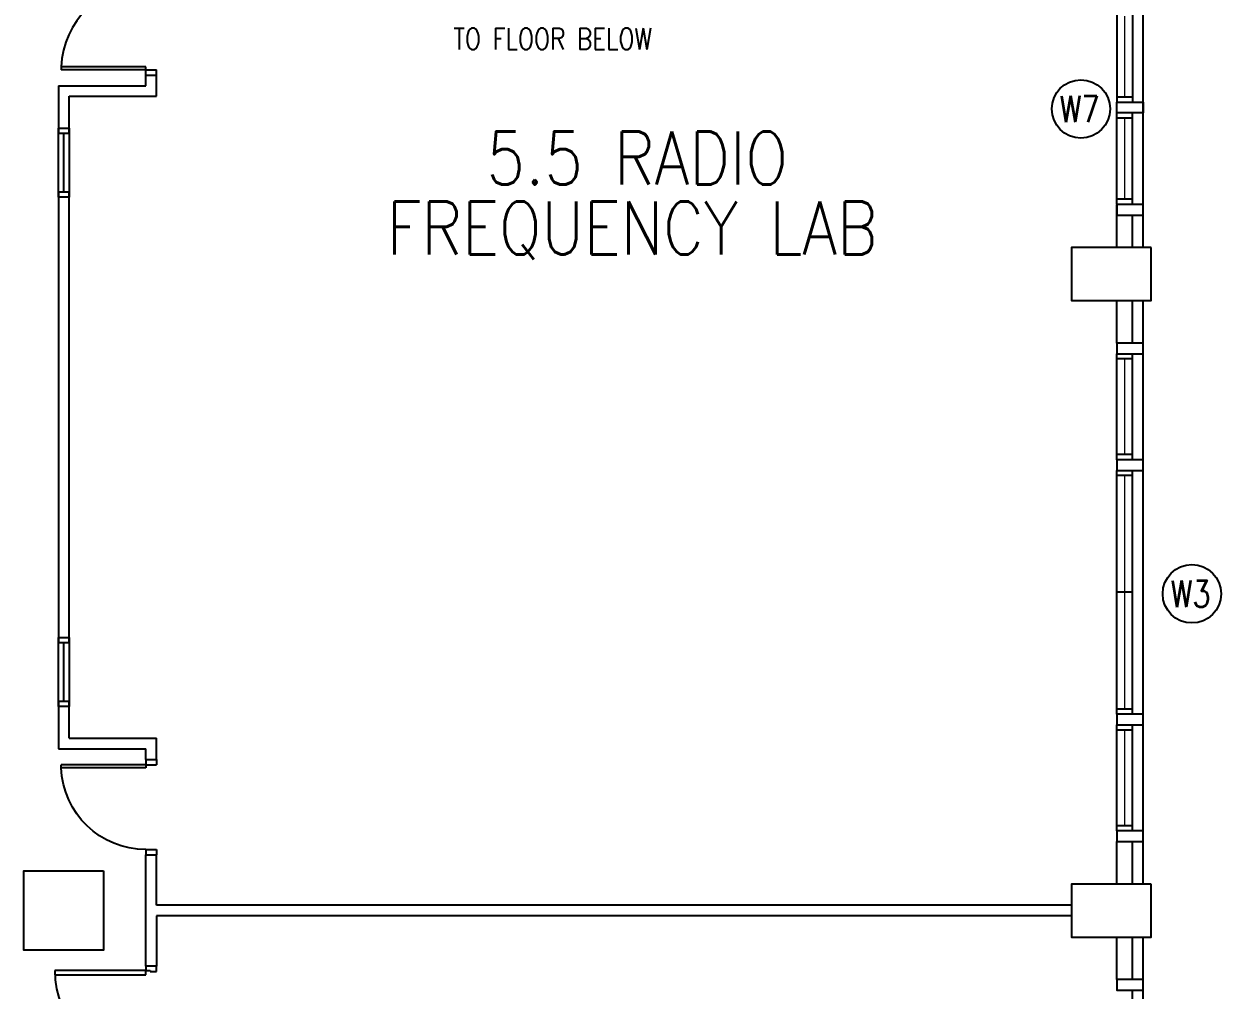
# Model space of a CAD drawing. Extents: x 2266480 to 2632177, y -858634 to -757244.
# Drawn here: x 2518674 to 2529958, y -827174 to -818065 of the extents above; entities that cross this region are included whole.
import ezdxf
from ezdxf.enums import TextEntityAlignment as Align

# ---------------------------------------------------------------- set-up
doc = ezdxf.new("R2010")
doc.units = 0
doc.header["$LTSCALE"] = 10
doc.header["$MEASUREMENT"] = 0
doc.linetypes.add('DIVIDE', pattern=[1.25, 0.5, -0.25, 0, -0.25, 0, -0.25])
doc.layers.get('0').update_dxf_attribs({"linetype": 'CONTINUOUS'})
for name, color, linetype in [('COL', 3, 'CONTINUOUS'), ('DOOR', 5, 'CONTINUOUS'), ('DR', 7, 'CONTINUOUS'), ('LINE', 7, 'CONTINUOUS'), ('partition', 7, 'CONTINUOUS'), ('stair', 7, 'CONTINUOUS'), ('T50', 4, 'CONTINUOUS'), ('WALL', 2, 'CONTINUOUS'), ('WIN', 5, 'CONTINUOUS'), ('WIN-T', 7, 'CONTINUOUS'), ('WP', 50, 'DIVIDE')]:
    doc.layers.add(name, color=color, linetype=linetype)
doc.styles.add('125', font='romans.shx', dxfattribs={"width": 0.9, "height": 225})
doc.styles.add('ROMANS', font='romans')

# ---------------------------------------------------------------- blocks, each defined once
blk = doc.blocks.new('FG')
at = {"layer": 'LINE', "linetype": 'Continuous'}
for points in [[(0, 0), (50, 0), (50, 100), (0, 100)], [(600, 0), (650, 0), (650, 100), (600, 100)]]:
    blk.add_lwpolyline(points, close=True, dxfattribs=at)
at = {"layer": 'LINE', "color": 5, "linetype": 'Continuous'}
for points in [[(600, 100), (50, 100)], [(50, 0), (600, 0)]]:
    blk.add_lwpolyline(points, dxfattribs=at)
at = {"layer": 'LINE', "color": 1, "linetype": 'Continuous'}
blk.add_lwpolyline([(50, 50), (600, 50)], dxfattribs=at)
blk = doc.blocks.new('D1800-A')
at = {"layer": 'DR'}
for p, q in [((0, 0), (100, 0)), ((0, -50), (0, 0)), ((100, 0), (100, -40)), ((60, -50), (0, -50)), ((100, -40), (60, -40)), ((60, -40), (60, -50)), ((100, -40), (960, -40)), ((100, -80), (100, -40)), ((959, -80), (100, -80)), ((60, -1750), (0, -1750)), ((0, -1750), (0, -1800)), ((0, -1800), (100, -1800)), ((60, -1760), (60, -1750)), ((100, -1760), (60, -1760)), ((959, -1720), (100, -1720)), ((100, -1720), (100, -1760)), ((100, -1760), (960, -1760)), ((100, -1800), (100, -1760))]:
    blk.add_line(p, q, dxfattribs=at)
for centre, start, end in [((100, -40), 270.0001, 0), ((100, -1760), 0, 90)]:
    blk.add_arc(centre, 860, start, end, dxfattribs=at)
blk = doc.blocks.new('D900')
at = {"layer": 'DOOR', "color": 7}
for p, q in [((50, 100), (50, 899)), ((80, 899), (50, 899)), ((80, 100), (80, 899)), ((0, 100), (0, 0)), ((0, 100), (50, 100)), ((0, 0), (50, 0)), ((50, 100), (50, 0)), ((50, 100), (80, 100)), ((850, 100), (850, 0)), ((850, 100), (900, 100)), ((850, 0), (900, 0)), ((900, 100), (900, 0))]:
    blk.add_line(p, q, dxfattribs=at)
blk.add_arc((50, 100), 800, 0, 87.8509, dxfattribs=at)

msp = doc.modelspace()

# ---------------------------------------------------------------- linework, layer by layer
at = {"color": 0}
for p, q in [((2529224.5, -820174.1), (2529224.5, -814674.1)), ((2529224.5, -820174.1), (2529224.5, -814674.1)), ((2519824.5, -818647.2), (2519824.5, -818549.1)), ((2519924.5, -818747.2), (2519924.5, -818547.2)), ((2529224.5, -826174.1), (2529224.5, -820674.1)), ((2519924.5, -824999.1), (2519924.5, -824799.1)), ((2519824.5, -824999.1), (2519824.5, -824899.1)), ((2519822.3, -826949.1), (2519822.3, -825899.1)), ((2519924.5, -826374.1), (2519924.5, -825899.1)), ((2519924.5, -826474.1), (2519924.5, -826949.1)), ((2529224.5, -832174.1), (2529224.5, -826674.1))]:
    msp.add_line(p, q, dxfattribs=at)
at = {"layer": 'COL', "color": 0}
for points in [[(2529299.5, -820174.1), (2528549.5, -820174.1), (2528549.5, -820674.1), (2529299.5, -820674.1)], [(2519424.5, -826049.1), (2519424.5, -826799.1), (2518674.5, -826799.1), (2518674.5, -826049.1)], [(2529299.5, -826174.1), (2528549.5, -826174.1), (2528549.5, -826674.1), (2529299.5, -826674.1)]]:
    msp.add_lwpolyline(points, close=True, dxfattribs=at)
at = {"layer": 'partition', "color": 0}
for p, q in [((2518999.5, -818647.2), (2519824.5, -818647.2)), ((2519099.5, -818747.2), (2519924.5, -818747.2)), ((2519099.5, -824799.1), (2519924.5, -824799.1)), ((2518999.5, -824899.1), (2519824.5, -824899.1)), ((2528549.5, -826374.1), (2519924.5, -826374.1)), ((2528549.5, -826474.1), (2519924.5, -826474.1))]:
    msp.add_line(p, q, dxfattribs=at)
at = {"layer": 'stair', "color": 0}
for p, q in [((2518999.5, -818647.2), (2518999.5, -819097.2)), ((2519099.5, -819097.2), (2519099.5, -818747.2)), ((2518999.5, -819647.2), (2518999.5, -820424.1)), ((2519099.5, -820424.1), (2519099.5, -819647.2)), ((2518999.5, -820424.1), (2518999.5, -823899.1)), ((2519099.5, -823899.1), (2519099.5, -820424.1)), ((2518999.5, -824449.1), (2518999.5, -824899.1)), ((2519099.5, -824799.1), (2519099.5, -824449.1))]:
    msp.add_line(p, q, dxfattribs=at)
at = {"layer": 'WALL', "color": 0}
for p, q in [((2528974.5, -820174.1), (2528974.5, -819774.1)), ((2529124.5, -820174.1), (2529124.5, -819866.5)), ((2528974.5, -821074.1), (2528974.5, -820674.1)), ((2529124.5, -821074.1), (2529124.5, -820674.1)), ((2528974.5, -826174.1), (2528974.5, -825774.1)), ((2529124.5, -826174.1), (2529124.5, -825774.1)), ((2528974.5, -827074.1), (2528974.5, -826674.1)), ((2529124.5, -827074.1), (2529124.5, -826674.1))]:
    msp.add_line(p, q, dxfattribs=at)
for points in [[(2529224.5, -818904), (2528974.5, -818904), (2528974.5, -818804), (2529224.5, -818804)], [(2529224.5, -819766.5), (2528974.5, -819766.5), (2528974.5, -819866.5), (2529224.5, -819866.5)], [(2529224.5, -821074.1), (2528974.5, -821074.1), (2528974.5, -821174.1), (2529224.5, -821174.1)], [(2529224.5, -822174.1), (2528974.5, -822174.1), (2528974.5, -822274.1), (2529224.5, -822274.1)], [(2529224.5, -824574.1), (2528974.5, -824574.1), (2528974.5, -824674.1), (2529224.5, -824674.1)], [(2529224.5, -825674.1), (2528974.5, -825674.1), (2528974.5, -825774.1), (2529224.5, -825774.1)], [(2529224.5, -827074.1), (2528974.5, -827074.1), (2528974.5, -827174.1), (2529224.5, -827174.1)]]:
    msp.add_lwpolyline(points, close=True, dxfattribs=at)
at = {"layer": 'WIN', "color": 0}
for p, q in [((2528974.5, -817941.5), (2528974.5, -818804)), ((2529124.5, -817941.5), (2529124.5, -818804)), ((2529124.5, -818754), (2528974.5, -818754)), ((2528974.5, -819766.5), (2528974.5, -818904)), ((2529124.5, -819766.5), (2529124.5, -818904)), ((2529124.5, -818954), (2528974.5, -818954)), ((2529124.5, -819716.5), (2528974.5, -819716.5)), ((2528974.5, -822174.1), (2528974.5, -821174.1)), ((2529124.5, -822174.1), (2529124.5, -821174.1)), ((2529124.5, -821224.1), (2528974.5, -821224.1)), ((2529124.5, -822124.1), (2528974.5, -822124.1)), ((2528974.5, -824574.1), (2528974.5, -822274.1)), ((2529124.5, -822324.1), (2528974.5, -822324.1)), ((2529124.5, -824574.1), (2529124.5, -822274.1)), ((2529124.5, -823424.1), (2528974.5, -823424.1)), ((2529124.5, -824524.1), (2528974.5, -824524.1)), ((2528974.5, -825674.1), (2528974.5, -824674.1)), ((2529124.5, -825674.1), (2529124.5, -824674.1)), ((2529124.5, -824724.1), (2528974.5, -824724.1)), ((2529124.5, -825624.1), (2528974.5, -825624.1)), ((2529124.5, -828174.1), (2529124.5, -827174.1))]:
    msp.add_line(p, q, dxfattribs=at)
at = {"layer": 'WIN', "color": 0, "const_width": 10, "flags": 128}
for points in [[(2529049.5, -818754), (2529049.5, -817991.5)], [(2529049.5, -818954), (2529049.5, -819716.5)], [(2529049.5, -822124.1), (2529049.5, -821224.1)], [(2529049.5, -824524.1), (2529049.5, -822324.1)], [(2529049.5, -824724.1), (2529049.5, -825624.1)]]:
    msp.add_lwpolyline(points, dxfattribs=at)
at = {"layer": 'WIN-T', "color": 0}
for centre in [(2528637.2, -818866.2), (2529682.9, -823438.1)]:
    msp.add_circle(centre, 275, dxfattribs=at)

# ---------------------------------------------------------------- block references
at = {"layer": 'LINE', "color": 0, "xscale": -1, "rotation": 270}
for p in [(2518999.5, -819697.2), (2518999.5, -824499.1)]:
    msp.add_blockref('FG', p, dxfattribs=at)
at = {"layer": 'stair', "color": 0}
for name, p, rotation in [('D900', (2519924.5, -818549.1), 90), ('D1800-A', (2519924.5, -828749.1), 180)]:
    msp.add_blockref(name, p, dxfattribs=dict(at, rotation=rotation))
at = {"layer": 'stair', "color": 0, "xscale": -1, "rotation": 90}
msp.add_blockref('D900', (2519924.5, -824999.1), dxfattribs=at)

# ---------------------------------------------------------------- texts
at = {"layer": 'T50', "color": 0, "style": 'ROMANS', "width": 0.85}
for s, p in [('5.5 RADIO ', (2524600.5, -819329.7)), ('FREQUENCY LAB', (2524407.9, -820012.4))]:
    msp.add_text(s, height=500, dxfattribs=at).set_placement(p, align=Align.MIDDLE)
at = {"layer": 'WIN-T', "color": 0, "style": 'ROMANS', "width": 0.8}
for s, p in [('W7', (2528436.4, -818992)), ('W3', (2529482.2, -823563.9))]:
    msp.add_text(s, height=250, dxfattribs=at).set_placement(p)
at = {"layer": 'WP', "color": 0, "style": '125', "width": 0.8}
msp.add_text('TO FLOOR BELOW', height=200, dxfattribs=at).set_placement((2522721.2, -818306.1))

doc.saveas('drawing.dxf')
